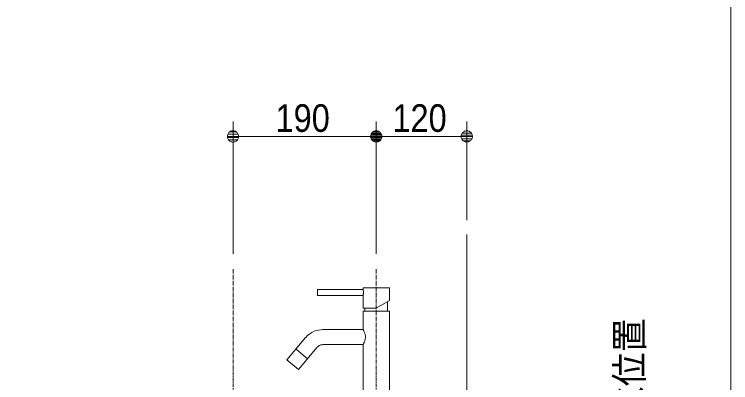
# Model space of a CAD drawing. Units: millimetres, scale not verified. Extents: x -6062 to 6062, y -3045 to 3045.
# Drawn here: x -1318 to -368, y -1267 to -778 of the extents above; entities that cross this region are included whole.
import ezdxf
from ezdxf.enums import TextEntityAlignment as Align

# ---------------------------------------------------------------- set-up
doc = ezdxf.new("R2010")
doc.units = ezdxf.units.MM
doc.header["$LTSCALE"] = 20
doc.linetypes.add('CHAIN1', pattern=[8, 5, -1, 1, -1])
for name, color, linetype, lineweight in [('0-0_1図面枠', 7, 'Continuous', 9), ('0-1_5ボウル・キャビネット', 7, 'Continuous', 9), ('0-2_2寸法-1', 7, 'Continuous', 9), ('0-3_0', 7, 'Continuous', 9), ('0-4_2寸法-2', 7, 'Continuous', 9), ('0-5_4給排水', 7, 'Continuous', 9)]:
    doc.layers.add(name, color=color, linetype=linetype, lineweight=lineweight)
doc.styles.add('ＭＳ Ｐゴシック', font='')
doc.styles.get('ＭＳ Ｐゴシック').set_extended_font_data('MS PGothic')

# ---------------------------------------------------------------- blocks, each defined once
blk = doc.blocks.new('グループ-4')
at = {"layer": '0-0_1図面枠'}
blk.add_line((28400, 41000), (28400, -48600), dxfattribs=at)
blk = doc.blocks.new('_Dot')
at = {"layer": '0-3_0'}
for p, q in [((-10, 0), (-20, 0)), ((9.78, 2), (-9.78, 2)), ((7.99, 6), (-7.99, 6)), ((9.16, -3.98), (-9.16, -3.98)), ((6, -7.98), (-6, -7.98))]:
    blk.add_line(p, q, dxfattribs=at)
for points in [[(10, 0), (9.92, 1.25), (9.69, 2.49), (9.3, 3.68), (8.76, 4.82), (8.09, 5.88), (7.29, 6.85), (6.37, 7.71), (5.36, 8.44), (4.26, 9.05), (3.09, 9.51), (1.87, 9.82), (0.63, 9.98), (-0.63, 9.98), (-1.87, 9.82), (-3.09, 9.51), (-4.26, 9.05), (-5.36, 8.44), (-6.37, 7.71), (-7.29, 6.85), (-8.09, 5.88), (-8.76, 4.82), (-9.3, 3.68), (-9.69, 2.49), (-9.92, 1.25), (-10, 0), (0, 0)], [(-10, 0), (-9.92, -1.25), (-9.69, -2.49), (-9.3, -3.68), (-8.76, -4.82), (-8.09, -5.88), (-7.29, -6.85), (-6.37, -7.71), (-5.36, -8.44), (-4.26, -9.05), (-3.09, -9.51), (-1.87, -9.82), (-0.63, -9.98), (0.63, -9.98), (1.87, -9.82), (3.09, -9.51), (4.26, -9.05), (5.36, -8.44), (6.37, -7.71), (7.29, -6.85), (8.09, -5.88), (8.76, -4.82), (9.3, -3.68), (9.69, -2.49), (9.92, -1.25), (10, 0), (0, 0)]]:
    blk.add_lwpolyline(points, close=True, dxfattribs=at)
blk = doc.blocks.new('グループ-53')
at = {"layer": '0-5_4給排水', "linetype": 'CHAIN1'}
blk.add_line((19000, -26100), (19000, -22320), dxfattribs=at)
at = {"layer": '0-5_4給排水'}
for p, q in [((18700, -23360), (18700, -23440)), ((19300, -23186.8), (19300, -23440)), ((17177.8, -24704), (16871.4, -24446.9))]:
    blk.add_line(p, q, dxfattribs=at)
blk.add_lwpolyline([(17440, -23020), (18650, -23020), (18650, -23360), (19000, -23360), (19349.9, -23158), (19350, -22820), (18650, -22820), (18650, -22860), (17440, -22860)], close=True, dxfattribs=at)
for points in [[(18650, -22860), (18650.1, -22860.4), (18650.4, -22861.6), (18650.8, -22863.6), (18651.4, -22866.4), (18652.1, -22869.8), (18652.9, -22874), (18653.8, -22878.7), (18654.7, -22884.1), (18655.6, -22889.9), (18656.5, -22896.2), (18657.3, -22902.9), (18657.9, -22909.9), (18658.5, -22917.2), (18658.9, -22924.7), (18659.2, -22932.3), (18659.3, -22940), (18659.2, -22944), (18659.2, -22948.1), (18658.9, -22956.1), (18658.4, -22963.9), (18657.8, -22971.4), (18657.1, -22978.5), (18656.3, -22985.3), (18655.4, -22991.5), (18654.5, -22997.3), (18653.6, -23002.4), (18652.7, -23007), (18652, -23010.9), (18651.3, -23014.2), (18650.7, -23016.7), (18650.3, -23018.5), (18650.1, -23019.6), (18650, -23020)], [(19350, -25540), (19350, -23440), (18650, -23440), (18650, -23928), (17586.5, -23928), (17527.4, -23930.9), (17468.9, -23939.7), (17411.5, -23954.1), (17355.8, -23974.2), (17293.4, -24004.5), (17234.9, -24041.9), (17179.4, -24087.3), (17128.6, -24140.3), (17126.9, -24142.3), (16629.7, -24734.9), (16936.1, -24992), (17433.3, -24399.5), (17449.7, -24382.1), (17468.1, -24366.9), (17488.1, -24353.9), (17509.6, -24343.4), (17528.2, -24336.7), (17547.3, -24331.9), (17566.8, -24329), (17586.5, -24328), (18650, -24328), (18650, -25540)], [(18650, -23928), (18650.6, -23929), (18652.3, -23932.1), (18655.1, -23937.2), (18658.9, -23944.1), (18663.5, -23952.7), (18668.7, -23962.9), (18674.3, -23974.6), (18680.3, -23987.6), (18686.3, -24001.8), (18692.1, -24017.2), (18697.7, -24033.7), (18702.7, -24051.2), (18706.9, -24069.6), (18710.1, -24088.8), (18712.1, -24108.5), (18712.8, -24128.5), (18712, -24148.6), (18709.9, -24168.5), (18706.6, -24187.7), (18702.3, -24206.3), (18697.2, -24223.9), (18691.5, -24240.5), (18685.6, -24255.9), (18679.5, -24270.1), (18673.6, -24283), (18668, -24294.4), (18662.9, -24304.4), (18658.5, -24312.7), (18654.9, -24319.3), (18652.2, -24324.1), (18650.6, -24327.1), (18650, -24328)]]:
    blk.add_lwpolyline(points, dxfattribs=at)
blk = doc.blocks.new('グループ-54')
at = {"layer": '0-5_4給排水', "linetype": 'CHAIN1'}
blk.add_line((15200, -22320), (15200, -33900), dxfattribs=at)

msp = doc.modelspace()

# ---------------------------------------------------------------- linework, layer by layer
at = {"layer": '0-1_5ボウル・キャビネット'}
msp.add_lwpolyline([(-1317.5, -2070), (-717.5, -2070), (-717.5, -1070)], dxfattribs=at)
at = {"layer": '0-2_2寸法-1'}
for p, q in [((-1027.5, -1096), (-1027.5, -920)), ((-837.5, -1096), (-837.5, -920)), ((-837.5, -1096), (-837.5, -920)), ((-717.5, -1051), (-717.5, -920)), ((-1012.49, -940), (-852.51, -940)), ((-732.51, -940), (-822.49, -940))]:
    msp.add_line(p, q, dxfattribs=at)

# ---------------------------------------------------------------- block references
at = {"layer": '0-0_1図面枠', "xscale": 0.05, "yscale": 0.05}
msp.add_blockref('グループ-4', (-1787.5, 0), dxfattribs=at)
at = {"layer": '0-2_2寸法-1', "xscale": 0.7503418, "yscale": 0.7503418, "rotation": 180}
for p in [(-1027.5, -940), (-837.5, -940)]:
    msp.add_blockref('_Dot', p, dxfattribs=at)
at = {"layer": '0-2_2寸法-1', "xscale": 0.7503418, "yscale": 0.7503418}
for p in [(-837.5, -940), (-717.5, -940)]:
    msp.add_blockref('_Dot', p, dxfattribs=at)
at = {"layer": '0-5_4給排水', "xscale": 0.05, "yscale": 0.05}
for name in ['グループ-54', 'グループ-53']:
    msp.add_blockref(name, (-1787.5, 0), dxfattribs=at)

# ---------------------------------------------------------------- texts
at = {"layer": '0-2_2寸法-1', "style": 'ＭＳ Ｐゴシック', "width": 0.9}
for s, p in [('190', (-971.11, -944.96)), ('120', (-816.11, -944.96))]:
    msp.add_text(s, height=36.66, dxfattribs=at).set_placement(p, align=Align.BOTTOM_LEFT)
at = {"layer": '0-4_2寸法-2', "style": 'ＭＳ Ｐゴシック', "width": 0.9}
msp.add_text('Pトラップ排水位置', height=36.66, rotation=90, dxfattribs=at).set_placement((-472.48, -1570.42), align=Align.BOTTOM_LEFT)

doc.saveas('drawing.dxf')
